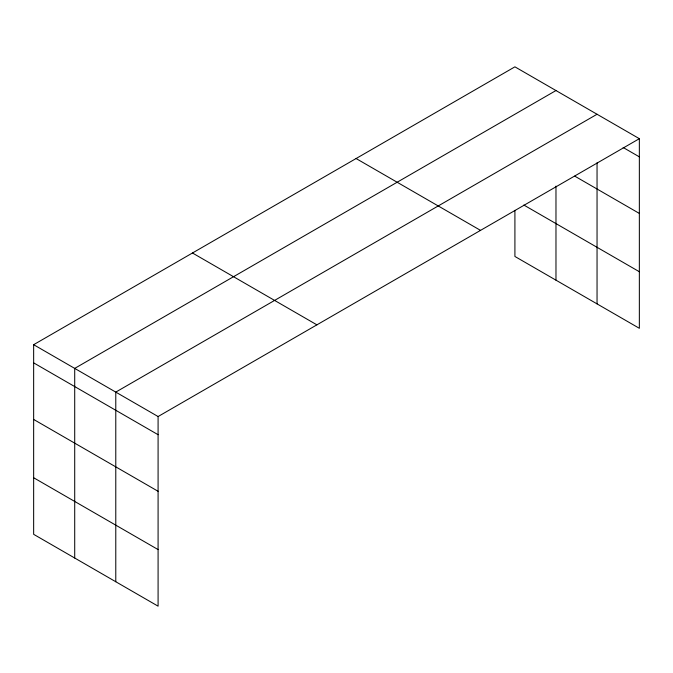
<?xml version="1.0" encoding="UTF-8"?>
<svg xmlns="http://www.w3.org/2000/svg" width="673" height="673" viewBox="0 0 673 673"><rect width="100%" height="100%" fill="white"/><g stroke="black" fill="none" stroke-linecap="round" stroke-linejoin="round"><path stroke-width="1.01" d="M597.044 162.816L597.044 303.885M514.912 210.363L514.912 256.463L639.35 328.306L639.35 138.68L514.912 66.837L33.65 344.694L33.65 534.32L158.088 606.163L158.088 416.537L33.65 344.694M555.974 90.544L74.711 368.4L74.711 558.026M597.044 114.259L115.781 392.107L115.781 581.733M158.088 416.537L639.35 138.68M623.148 147.496L639.35 156.851M574.725 176.124L639.35 213.434M523.838 205.038L639.35 271.732M356.093 158.534L480.53 230.376M192.47 252.998L316.907 324.849M33.65 362.865L158.088 434.708M33.65 419.439L158.088 491.29M33.65 477.737L158.088 549.58M555.974 186.118L555.974 280.17"/></g></svg>
